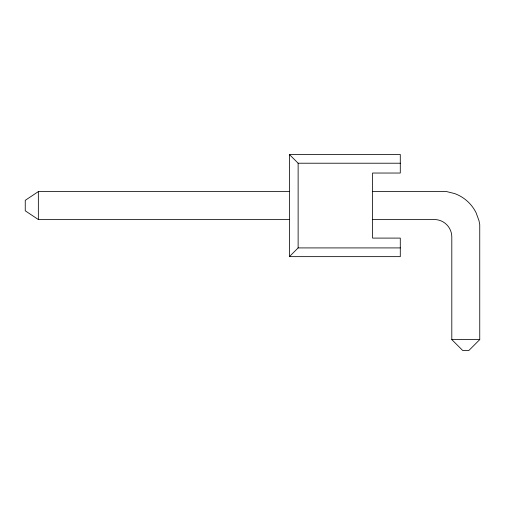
<?xml version="1.0" encoding="UTF-8"?>
<svg xmlns="http://www.w3.org/2000/svg" width="505" height="505" viewBox="0 0 505 505"><rect width="100%" height="100%" fill="white"/><g stroke="black" fill="none" stroke-linecap="round" stroke-linejoin="round"><path stroke-width="0.76" d="M289.39 256.647L400.288 256.647L400.288 238.095L372.564 238.095L372.564 173.038L400.288 173.038L400.288 154.486L289.39 154.486L289.39 256.647L298.127 247.917L400.288 247.917M372.829 191.597L446.691 191.597L454.79 193.617A38.696 38.696 0 0 1 476.07 212.712L478.955 220.546L479.75 224.649L479.75 339.6L468.836 350.514L462.725 350.514L451.805 339.6L451.805 237.003A17.467 17.467 0 0 0 434.344 219.536L372.829 219.536M289.39 191.597L38.348 191.597L25.25 200.327L25.25 210.806L38.348 219.536L289.39 219.536M289.39 154.486L298.127 163.216L400.288 163.216M451.805 339.6L479.75 339.6M298.127 163.216L298.127 247.917M38.348 191.597L38.348 219.536"/></g></svg>
